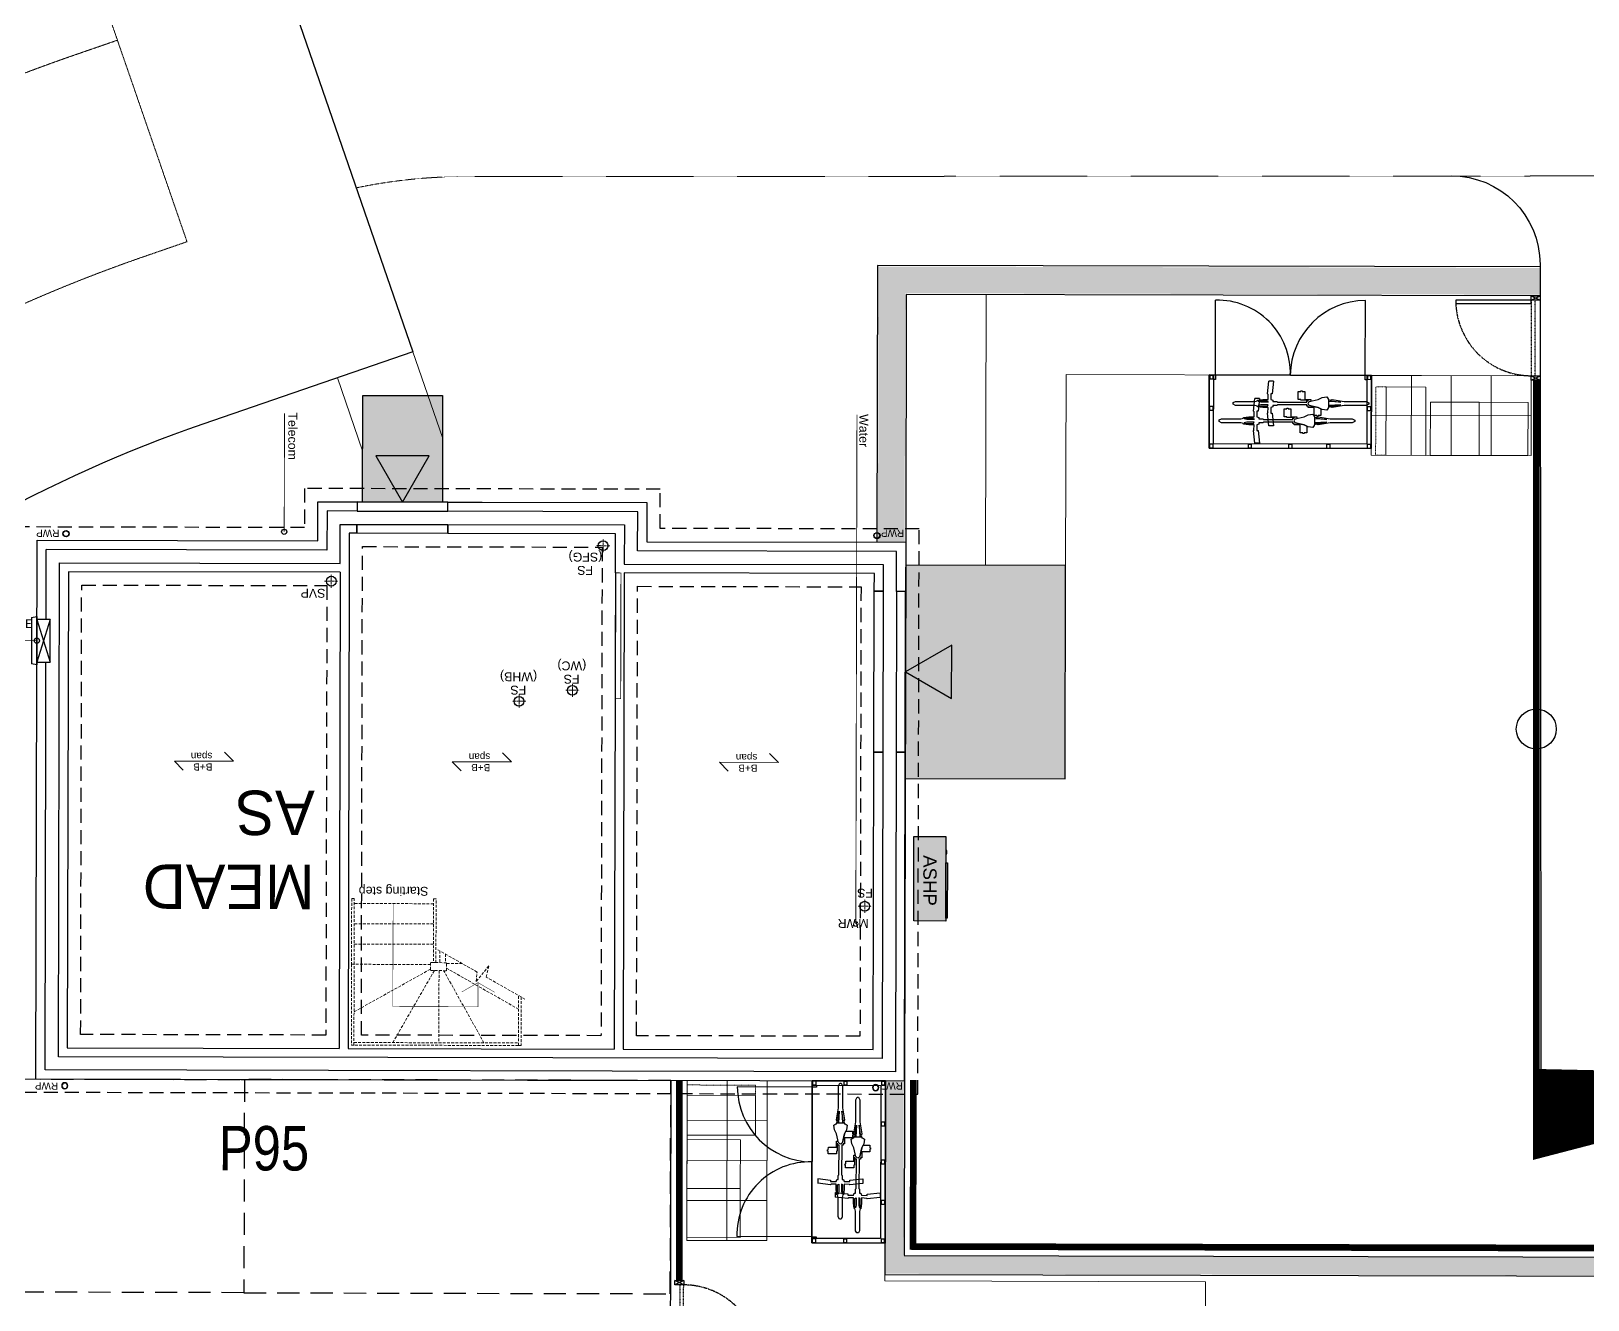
# Model space of a CAD drawing. Extents: x 287880777 to 288144713, y 62793326 to 63089570.
# Drawn here: x 288097108 to 288114633, y 62875097 to 62889380 of the extents above; entities that cross this region are included whole.
import ezdxf

# ---------------------------------------------------------------- set-up
doc = ezdxf.new("R2010")
doc.units = 0
doc.set_wipeout_variables(frame=1)
for name, pattern in [('CENTER', [2, 1.25, -0.25, 0.25, -0.25]), ('CENTER2', [28.574999999999996, 19.05, -3.174999999999999, 3.174999999999999, -3.174999999999999]), ('Dash', [6.349999999999998, 3.174999999999999, -3.174999999999999]), ('DASHED', [1.4, 0.7, -0.7]), ('DASHED2', [0.375, 0.25, -0.125]), ('HIDDEN', [9.524999999999999, 6.349999999999999, -3.174999999999999])]:
    doc.linetypes.add(name, pattern=pattern)
doc.layers.get('0').update_dxf_attribs({"color": 252})
for name, color, linetype, lineweight in [('EXP - HIGHWAY CENTRELINE', 3, 'CENTER2', 18), ('EXP - HIGHWAY CHANNEL', 4, 'DASHED2', 9), ('EXP - HIGHWAY FOOTWAY', 3, 'Continuous', 25), ('EXP - PRIVATE CHANNEL', 3, 'DASHED2', 9), ('NAR BIN STORAGE', 2, 'Continuous', 0), ('NAR CBF', 34, 'FENCELINE2', 0), ('NAR M4(2)', 94, 'Continuous', 30), ('NAR PATHS', 3, 'Continuous', 0), ('Wain-Text', 2, 'Continuous', 25)]:
    doc.layers.add(name, color=color, linetype=linetype, lineweight=lineweight)
for name, color, linetype in [('NAR DETAIL', 2, 'Continuous'), ('NAR EXTERNAL WALLS', 2, 'Continuous'), ('NAR PARKING', 7, 'DASHED2'), ('NAR PATIO', 3, 'Continuous'), ('NAR PRIVATE DRIVE', 6, 'Continuous'), ('NAR PRIVATE PATH HATCH', 8, 'Continuous'), ('Wain-Drainage Foul', 6, 'Continuous'), ('Wain-Drainage Foul Text', 2, 'Continuous'), ('Wain-Electrics', 3, 'Continuous'), ('Wain-Foundation acessories', 9, 'Continuous'), ('Wain-Foundation Line', 9, 'Continuous'), ('Wain-Meter box', 9, 'Continuous'), ('Wain-RWP', 9, 'Continuous'), ('Wain-Services Run (Electric)', 10, 'Continuous'), ('Wain-Services Run (Telecom)', 190, 'Continuous'), ('Wain-Stair 1', 2, 'Continuous'), ('Wain-Stair numbers', 9, 'Continuous'), ('Wain-Wall (External)', 4, 'Continuous')]:
    doc.layers.add(name, color=color, linetype=linetype)
for name, color, linetype, true_color in [('NAR DOOR OPENINGS', 140, 'Continuous', 0x00bfff), ('NAR EV CHARGING POINT', 3, 'Continuous', 0x00ff00), ('NAR HOUSE TYPE NAMES', 1, 'Continuous', 0xff0000), ('RL-Fittings', 252, 'Continuous', 0x8f8f8e), ('Wain-Services Run (Water', 145, 'Continuous', 0x3481b8)]:
    doc.layers.add(name, color=color, linetype=linetype, true_color=true_color)
for name, color, linetype, lineweight, true_color in [('NAR Retaining Wall', 222, 'Continuous', 13, 0xcc0099), ('Wain-Mains Water Riser', 152, 'Continuous', 25, 0x2776bb), ('Wain-Mains Water Riser Text', 152, 'Continuous', 25, 0x2776bb)]:
    doc.layers.add(name, color=color, linetype=linetype, lineweight=lineweight, true_color=true_color)
doc.styles.add('DD Arial Narrow', font='ARIALN.TTF', dxfattribs={"height": 100})
doc.styles.get("Standard").update_dxf_attribs({"font": 'arial.ttf'})
doc.styles.add('XREF - ARCHITECT LAYOUT$0$DD Arial Narrow', font='ARIALN.TTF', dxfattribs={"height": 100})
doc.linetypes.add('FENCELINE2', pattern='A,0.25,-0.1,[132,ltypeshp.shx,S=0.1,R=0,X=-0.1,Y=0],-0.1,1', length=1.45)

# ---------------------------------------------------------------- blocks, each defined once
blk = doc.blocks.new('Drainage Pipe')
at = {"linetype": 'CENTER', "lineweight": 13, "ltscale": 20}
for p, q in [((-41681.459430933, 78686.65445518494), (-41831.4594309479, 78686.65445512533)), ((-41756.4594309479, 78761.65445518494), (-41756.4594309479, 78611.65445518494))]:
    blk.add_line(p, q, dxfattribs=at)
blk.add_circle((-41756.4594309479, 78686.65445512533), 55.00000000006366)
blk = doc.blocks.new('Span symbol - Beam & block')
at = {"linetype": 'Continuous', "lineweight": 13}
for p, q in [((-5442.264063492417, 71890.44009524582), (-5341.760842084885, 71789.9368737936)), ((-5341.760842084885, 71789.9368737936), (-6006.693547412753, 71789.9368737936)), ((-6006.693547412753, 71789.9368737936), (-5906.19032600522, 71689.43365240097))]:
    blk.add_line(p, q, dxfattribs=at)
at = {"insert": (-5769.568367272615, 71895.61102944613), "char_height": 80.00000000000001, "attachment_point": 1, "line_spacing_factor": 0.9}
blk.add_mtext('B+B\\Pspan', dxfattribs=at)
blk = doc.blocks.new('ASHP')
at = {"transparency": 33554457}
h = blk.add_hatch(color=256, dxfattribs=at)
h.dxf.hatch_style = 1
h.paths.add_polyline_path([(548853.0442962646, -2505.582506261766), (548853.044296205, -2865.582506269216), (547903.0442962646, -2865.582506261766), (547903.0442962646, -2505.582506261766)])
at = {"flags": 128}
blk.add_lwpolyline([(548853.0442962646, -2505.582506261766), (548853.044296205, -2865.582506269216), (547903.0442962646, -2865.582506261766), (547903.0442962646, -2505.582506261766)], close=True, dxfattribs=at)
for points in [[(548098.0442962646, -2495.582506261766), (548058.044296205, -2495.582506269217), (548058.0442962646, -2505.582506269217), (548098.0442962646, -2505.582506261766)], [(548198.7689457536, -2488.307402215898), (548821.245914042, -2488.307402215898), (548821.245914042, -2505.582506261766), (548198.7689458132, -2505.582506269217)]]:
    blk.add_lwpolyline(points, close=True)
at = {"layer": 'Wain-Electrics', "lineweight": 0, "insert": (548112.3556963205, -2609.34324207902), "char_height": 150, "width": 2397.383842034544, "attachment_point": 1, "line_spacing_factor": 0.8999999999999998}
blk.add_mtext('\\A1;ASHP ', dxfattribs=at)
at = {"layer": 'Wain-Text', "lineweight": 0, "insert": (548112.3556963205, -2609.34324207902), "char_height": 150, "width": 2397.383842034544, "attachment_point": 1, "line_spacing_factor": 0.8999999999999998}
blk.add_mtext('\\A1;ASHP ', dxfattribs=at)
blk = doc.blocks.new('RWP')
for radius in [35, 31.5]:
    blk.add_circle((35, 35), radius)
blk = doc.blocks.new('Stairs (Subs)')
at = {"layer": 'Wain-Stair 1', "color": 9, "linetype": 'HIDDEN', "lineweight": 9, "ltscale": 5}
for p, q in [((42.47012724863816, 1543.270228706064, -1.5472717722e-06), (42.47012724863816, 2089.9190148379, -1.5472717722e-06)), ((71.47012724863816, 2089.9190148379, -1.5472717722e-06), (1923.470127248645, 2089.9190148379, -1.5472717722e-06)), ((71.47012724863816, 2089.9190148379, -1.5472717722e-06), (71.47012724863816, 1526.913158896324, -1.5472717722e-06)), ((1923.470127248645, 2060.9190148379, -1.5472717722e-06), (71.47012724863816, 2060.9190148379, -1.5472717722e-06)), ((459.8549019955062, 2060.9190148379, -1.5472717722e-06), (914.2350333086179, 1249.4190148379, -1.5472717722e-06)), ((967.4701272486382, 1249.4190148379, -1.5472717722e-06), (967.4701272486382, 2060.9190148379, -1.5472717722e-06)), ((1485.514059204997, 2060.9190148379, -1.5472717722e-06), (1020.163542252481, 1249.4190148379, -1.5472717722e-06)), ((1923.470127248645, 2089.9190148379, -1.5472717722e-06), (1923.470127248638, 1179.9190148379, -1.5472717722e-06)), ((1952.470127248638, 1179.9190148379, -1.5472717722e-06), (1952.470127248645, 2089.9190148379, -1.5472717722e-06)), ((71.47012724863816, 1681.11057151721, -1.5472717722e-06), (882.970127248638, 1221.698698511233, -1.5472717722e-06)), ((1923.470127248638, 1715.108475072042, -1.5472717722e-06), (1062.970127248638, 1232.394156808203, -1.5472717722e-06)), ((882.970127248638, 1249.4190148379, -1.5472717722e-06), (882.970127248638, 1159.4190148379, -1.5472717722e-06)), ((1062.970127248638, 1249.4190148379, -1.5472717722e-06), (882.970127248638, 1249.4190148379, -1.5472717722e-06)), ((1062.970127248638, 1159.4190148379, -1.5472717722e-06), (1062.970127248638, 1249.4190148379, -1.5472717722e-06)), ((705.4223474267947, 1169.9190148379, -1.5472717722e-06), (882.970127248638, 1169.9190148379, -1.5472717722e-06)), ((882.970127248638, 1159.4190148379, -1.5472717722e-06), (1062.970127248638, 1159.4190148379, -1.5472717722e-06)), ((895.9701272486382, 1062.044815916046, -1.5472717722e-06), (895.9701272486382, 1159.419014857589, -1.5472717722e-06)), ((959.970127248638, 1025.812702703004, -1.5472717722e-06), (959.970127248638, 1159.419014818211, -1.5472717722e-06)), ((1062.970127248638, 1179.9190148379, -1.5472717722e-06), (1923.470127248638, 1179.9190148379, -1.5472717722e-06)), ((1031.47012740458, 951.9190148379002, -1.5472717722e-06), (1923.470127178854, 951.9190148379002, -1.5472717722e-06)), ((1031.47012740458, 723.9190148379002, -1.5472717722e-06), (1923.470127109071, 723.9190148379002, -1.5472717722e-06)), ((1031.47012740458, 495.9190148379002, -1.5472717722e-06), (1923.470127248638, 495.9190148379002, -1.5472717722e-06))]:
    blk.add_line(p, q, dxfattribs=at)
at = {"layer": 'Wain-Stair 1', "color": 9, "linetype": 'HIDDEN', "lineweight": 9, "ltscale": 5, "elevation": -1.5472717722e-06}
for points in [[(42.47012724863816, 2089.9190148379), (71.47012724863816, 2089.9190148379)], [(1923.470127248645, 2089.9190148379), (1952.470127248645, 2089.9190148379)], [(0, 1567.224947196911), (436.6734081417543, 1320.925036126837), (407.8005487400568, 1194.064635756801), (548.6363527305493, 1370.102681841318), (539.0320674873146, 1264.117006405351), (984.970127248638, 1011.65953347916)]]:
    blk.add_lwpolyline(points, dxfattribs=at)
for points in [[(1002.470127092696, 440.9190148379003), (1031.47012740458, 440.9190148379003), (1031.47012740458, 1159.4190148379), (1002.470127092696, 1159.4190148379)], [(1923.470127022457, 440.9190148379003), (1952.470127334342, 440.9190148379003), (1952.470127560522, 1179.9190148379), (1923.470127248638, 1179.9190148379)]]:
    blk.add_lwpolyline(points, close=True, dxfattribs=at)
at = {"layer": 'Wain-Stair numbers', "color": 253, "const_width": 5, "elevation": -1.5472717722e-06}
for points in [[(528.220127248638, 1382.970755595332), (528.220127248638, 1655.1690148379), (1486.220127196046, 1655.1690148379), (1486.220127196046, 495.9190148379002)], [(342.2000611272488, 1490.369490845183), (342.2000611272488, 1490.369490845183), (528.220127248638, 1382.970755595332), (714.240193369971, 1490.36949084518), (714.240193369971, 1490.36949084518)]]:
    blk.add_lwpolyline(points, dxfattribs=at)
at = {"layer": 'Wain-Stair numbers', "color": 9, "insert": (1481.274965390992, 406.3970022920275, -1.5472717722e-06), "char_height": 100, "width": 1584.268984976361, "attachment_point": 2, "line_spacing_factor": 0.9}
blk.add_mtext('Starting step ', dxfattribs=at)
blk = doc.blocks.new('Wall mounted meter - Electric (Plan)')
blk.add_wipeout([(-7156.625323292308, 85114.9913769792), (-7156.62537313512, 84634.99139303104), (-7006.625373135121, 84634.9913725477), (-7006.62532329231, 85114.99135649586)])
for p, q in [((-7216.625320288084, 85136.99138517254), (-7216.625376139344, 84612.99140122435)), ((-7216.625320288084, 85136.99138517254), (-7156.625318922528, 85146.9913769792)), ((-7156.625318922528, 85146.9913769792), (-7156.625377504901, 84602.99139303103)), ((-7006.62532329231, 85114.99135649586), (-7156.625323292309, 85114.9913769792)), ((-7006.625373135121, 84634.99137254768), (-7006.62532329231, 85114.99135649586)), ((-7156.625377504901, 84602.99139303103), (-7216.625376139344, 84612.99140122435)), ((-7156.62537313512, 84634.99139303101), (-7006.625373135121, 84634.99137254768))]:
    blk.add_line(p, q)
at = {"color": 9}
for p, q in [((-7006.62532329231, 85114.99135649586), (-7156.62537313512, 84634.99139303101)), ((-7156.625323292309, 85114.9913769792), (-7006.625373135121, 84634.99137254768))]:
    blk.add_line(p, q, dxfattribs=at)
at = {"lineweight": 0, "insert": (-7368.408630697416, 85116.81209780714), "char_height": 100, "width": 133.8051338592604, "attachment_point": 1, "line_spacing_factor": 0.8999999999999998}
blk.add_mtext('\\A1;\\pi78.42052,t378.42052;{\\fCalibri|b0|i0|c0|p34;E}', dxfattribs=at)
blk = doc.blocks.new('A$Cee92f38c')
at = {"layer": 'NAR M4(2)', "ltscale": 10, "transparency": 33554585}
h = blk.add_hatch(color=256, dxfattribs=at)
h.dxf.hatch_style = 1
h.paths.add_polyline_path([(0, 1.199999999997089), (0.900000000023283, 1.199999999997089), (0.900000000023283, 0), (0, 0)])
at = {"layer": 'NAR M4(2)', "ltscale": 0.25}
blk.add_lwpolyline([(0, 1.199999999997089), (0, 0), (0.900000000023283, 0), (0.900000000023283, 1.199999999997089)], close=True, dxfattribs=at)
blk = doc.blocks.new('A$C3d9247a0')
at = {"layer": 'NAR DOOR OPENINGS', "transparency": 33554610}
h = blk.add_hatch(color=256, dxfattribs=at)
h.dxf.hatch_style = 1
h.paths.add_polyline_path([(450.000000023283, 1200), (150.000000023283, 680.3847577273845), (750.000000023283, 680.3847577273845)])
at = {"layer": 'NAR DOOR OPENINGS'}
blk.add_lwpolyline([(450.000000023283, 1200), (150.000000023283, 680.3847577273845), (750.000000023283, 680.3847577273845)], close=True, dxfattribs=at)
at = {"layer": 'NAR M4(2)', "ltscale": 10, "transparency": 33554585, "xscale": -1000, "yscale": 1000, "zscale": 1000}
blk.add_blockref('A$Cee92f38c', (900.000000023283, 0), dxfattribs=at)
blk = doc.blocks.new('A$C324e72f9')
at = {"layer": 'NAR DOOR OPENINGS', "transparency": 33554610}
h = blk.add_hatch(color=256, dxfattribs=at)
h.dxf.hatch_style = 1
h.paths.add_polyline_path([(1200, 0), (900, 519.6152422726154), (1500, 519.6152422726154)])
at = {"layer": 'NAR PRIVATE PATH HATCH', "transparency": 33554597}
h = blk.add_hatch(color=256, dxfattribs=at)
h.dxf.hatch_style = 1
h.paths.add_polyline_path([(2400, 0), (0, 0), (0, 1800.000000014901), (2400, 1800.000000014901)])
at = {"layer": 'NAR DOOR OPENINGS'}
blk.add_lwpolyline([(1200, 0), (900, 519.6152422726154), (1500, 519.6152422726154)], close=True, dxfattribs=at)
at = {"layer": 'NAR PATIO'}
blk.add_lwpolyline([(2400, 0), (0, 0), (0, 1800.000000014901), (2400, 1800.000000014901)], close=True, dxfattribs=at)
blk = doc.blocks.new('A$Cfbc31330')
at = {"layer": 'RL-Fittings', "ltscale": 0.8590240837743836}
for p, q in [((0.6009605048457161, 0.4308366466648295), (0.6343533751787618, 0.4308628021681216)), ((0.6010258935857565, 0.3473544708831469), (0.6009605048457161, 0.4308366466648295)), ((0.6343468362465501, 0.4392110197222792), (0.651043271413073, 0.4392240974702873)), ((0.6343533751787618, 0.4308628021681216), (0.6343468362465501, 0.4392110197222792)), ((0.651043271413073, 0.4392240974702873), (0.6510498103452848, 0.4308758799161297)), ((0.6510498103452848, 0.4308758799161297), (0.6844426806201227, 0.4309020354194218)), ((0.6844426806201227, 0.4309020354194218), (0.6845211471081712, 0.3307234244712163)), ((1.19375346112065, 0.5608694076727261), (1.252190984145272, 0.5609151797762025)), ((1.210574134893249, 0.4022663514479064), (1.19375346112065, 0.5608694076727261)), ((1.227270570001564, 0.4022794292031904), (1.210574134893249, 0.4022663514479064)), ((1.227155289729125, 0.3311484511577873), (1.227270570001564, 0.4022794292031904)), ((1.252190984145272, 0.5609151797762025), (1.269011657917872, 0.4023121235441068)), ((1.264840818534139, 0.398134745315474), (1.260548160003963, 0.3311746066610794)), ((1.269011657917872, 0.4023121235441068), (1.260669979208614, 0.3939573670868412)), ((0, 0.2884461490102694), (0.0333797925850377, 0.3051687396655325)), ((1.30777480081e-05, 0.2717497138510225), (0, 0.2884461490102694)), ((0.0334190258290619, 0.2550794342023437), (1.30777480081e-05, 0.2717497138510225)), ((0.0333797925850377, 0.3051687396655325), (0.3005227550747804, 0.3053779835609021)), ((0.3005619883188046, 0.2552886780831614), (0.0334190258290619, 0.2550794342023437)), ((0.3005227550747804, 0.3053779835609021), (0.3088709727162495, 0.3053845224640099)), ((0.3089102059020661, 0.2552952169935452), (0.3005619883188046, 0.2552886780831614)), ((0.3088709727162495, 0.3053845224640099), (0.4591192724765279, 0.330546874924039)), ((0.4591977389645763, 0.2303682639758335), (0.3089102059020661, 0.2552952169935452)), ((0.4674805678077974, 0.3138569786169683), (0.350618599448353, 0.2970689992653206)), ((0.350618599448353, 0.2970689992653206), (0.5008799770148471, 0.3055349165078951)), ((0.4675328787998297, 0.2470712379872566), (0.3506447549443692, 0.2636761288958951)), ((0.3506447549443692, 0.2636761288958951), (0.5009192102588714, 0.255445611095638)), ((0.4591192724765279, 0.330546874924039), (0.4841704641003162, 0.3222182739191339)), ((0.4842358528403566, 0.2387360981811071), (0.4591977389645763, 0.2303682639758335)), ((0.5008799770148471, 0.3055349165078951), (0.4674805678077974, 0.3138569786169683)), ((0.5009192102588714, 0.255445611095638), (0.4675328787998297, 0.2470712379872566)), ((0.4841704641003162, 0.3222182739191339), (0.5092085779760965, 0.3305861081171315)), ((0.5092870444059372, 0.2304074971689261), (0.4842358528403566, 0.2387360981811071)), ((0.5008668992668391, 0.322231351667142), (0.5009322879486718, 0.2387491758781834)), ((0.5092020391020924, 0.3389343257294968), (0.5258788576466032, 0.3639920561836334)), ((0.5092085779760965, 0.3305861081171315), (0.5092020391020924, 0.3389343257294968)), ((0.5092935833381489, 0.2220592796147685), (0.5092870444059372, 0.2304074971689261)), ((0.5260096350684762, 0.1970277046129922), (0.5092935833381489, 0.2220592796147685)), ((0.5258788576466032, 0.3639920561836334), (0.5843229195452296, 0.3556896107329521)), ((0.5844406192773022, 0.205421694307006), (0.5260096350684762, 0.1970277046129922)), ((0.5843229195452296, 0.3556896107329521), (0.6010258935857565, 0.3473544708831469)), ((0.6011305155116135, 0.2137829896091716), (0.5844406192773022, 0.205421694307006)), ((0.6010258935857565, 0.3473544708831469), (0.6344318416086026, 0.3306841912199161)), ((0.6344318416086026, 0.3306841912199161), (0.6010258935857565, 0.3473544708831469)), ((0.634510308096651, 0.2305055802789866), (0.6011305155116135, 0.2137829896091716)), ((0.6344318416086026, 0.3306841912199161), (0.7095788776059635, 0.3140466059121536)), ((0.7095788776059635, 0.3140466059121536), (0.6344318416086026, 0.3306841912199161)), ((0.7096311885397882, 0.2472608652824419), (0.634510308096651, 0.2305055802789866)), ((0.6845211471081712, 0.3307234244712163), (0.7596551052993163, 0.3307822743154247)), ((0.7095788776059635, 0.3140466059121536), (0.7429782867548056, 0.3057245438030804)), ((0.7429782867548056, 0.3057245438030804), (0.7095788776059635, 0.3140466059121536)), ((0.7430175199988299, 0.2556352383253397), (0.7096311885397882, 0.2472608652824419)), ((0.726327623706311, 0.247273943037726), (0.7179794061230496, 0.2472674041855498)), ((0.7263407014543191, 0.2305775078639272), (0.726327623706311, 0.247273943037726)), ((0.8014746596454642, 0.2306363577154116), (0.7263407014543191, 0.2305775078639272)), ((0.7429782867548056, 0.3057245438030804), (0.7596877996693366, 0.2890411863991176)), ((0.7596877996693366, 0.2890411863991176), (0.7429782867548056, 0.3057245438030804)), ((0.7597008774173446, 0.2723447512398707), (0.7430175199988299, 0.2556352383253397)), ((0.7596551052993163, 0.3307822743154247), (0.7596681830473245, 0.3140858391561778)), ((0.7596681830473245, 0.3140858391561778), (0.7763646182138473, 0.3140989169041859)), ((0.7596877996693366, 0.2890411863991176), (0.7596943385433406, 0.28069296884496)), ((0.7596943385433406, 0.28069296884496), (0.7596877996693366, 0.2890411863991176)), ((0.7764169292058796, 0.2473131762817502), (0.7597204940393567, 0.2473000985337421)), ((0.7597204940393567, 0.2473000985337421), (0.7597270329133607, 0.2389518809213769)), ((0.7597270329133607, 0.2389518809213769), (0.8515574262710288, 0.2390238085208693)), ((0.7763646182138473, 0.3140989169041859), (0.7763776959618554, 0.2974024817522149)), ((0.7763776959618554, 0.2974024817522149), (1.143699269392527, 0.2976901920919772)), ((1.143725424888543, 0.2642973218316911), (0.7764038514578715, 0.2640096114264452)), ((0.7764038514578715, 0.2640096114264452), (0.7764169292058796, 0.2473131762817502)), ((0.8015531261335127, 0.1304577467744821), (0.8014746596454642, 0.2306363577154116)), ((0.8515574262710288, 0.2390238085208693), (0.8515639651450329, 0.2306755909667117)), ((0.8515639651450329, 0.2306755909667117), (0.8849568354780785, 0.2307017464700038)), ((0.8849568354780785, 0.2307017464700038), (0.8850353019079193, 0.1305231355145224)), ((1.143699269392527, 0.2976901920919772), (1.152040948159992, 0.3060449485928984)), ((1.152080181345809, 0.2559556431224337), (1.143725424888543, 0.2642973218316911)), ((1.152040948159992, 0.3060449485928984), (1.202130253601353, 0.3060841817932669)), ((1.202169486845377, 0.2559948763155262), (1.152080181345809, 0.2559556431224337)), ((1.202117175853345, 0.3227806169525138), (1.227155289729125, 0.3311484511577873)), ((1.202130253601353, 0.3060841817932669), (1.202117175853345, 0.3227806169525138)), ((1.202182564593385, 0.239298441214487), (1.202169486845377, 0.2559948763155262)), ((1.227233756158966, 0.2309698402095819), (1.202182564593385, 0.239298441214487)), ((1.227289336617104, 0.1600099908246193), (1.227233756158966, 0.2309698402095819)), ((1.260548160003963, 0.3311746066610794), (1.327333900670055, 0.3312269176531117)), ((1.268909455335233, 0.3144847103467327), (1.26057431549998, 0.2977817363425856)), ((1.26057431549998, 0.2977817363425856), (1.352404708857648, 0.2978536639348022)), ((1.260600470995996, 0.2643888660240918), (1.352430864353664, 0.2644607936163084)), ((1.268961766327265, 0.2476989697679528), (1.260600470995996, 0.2643888660240918)), ((1.327412367158103, 0.2310483067049063), (1.260626626492012, 0.230995995712874)), ((1.260626626492012, 0.230995995712874), (1.260675668017938, 0.168384363882069)), ((1.385784501442685, 0.3145762545973412), (1.268909455335233, 0.3144847103467327)), ((1.385836812434718, 0.2477905139603536), (1.268961766327265, 0.2476989697679528)), ((1.327333900670055, 0.3312269176531117), (1.394126180151943, 0.3229310110473307)), ((1.394191568891983, 0.2394488352583721), (1.327412367158103, 0.2310483067049063)), ((1.352404708857648, 0.2978536639348022), (1.385791040316689, 0.3062280369922519)), ((1.352430864353664, 0.2644607936163084), (1.385830273560713, 0.2561387315145112)), ((1.394126180151943, 0.3229310110473307), (1.394132719025947, 0.3145827934422414)), ((1.394132719025947, 0.3145827934422414), (1.427532128174789, 0.3062607313404442)), ((1.427571361477021, 0.2561714259136352), (1.394185030017979, 0.2477970528052538)), ((1.394185030017979, 0.2477970528052538), (1.394191568891983, 0.2394488352583721)), ((1.427532128174789, 0.3062607313404442), (1.669630437972955, 0.3064503586865612)), ((1.669669671216979, 0.2563610532088205), (1.427571361477021, 0.2561714259136352)), ((1.669630437972955, 0.3064503586865612), (1.698055825312621, 0.2922654849026003)), ((1.698072802624665, 0.2705904388058116), (1.669669671216979, 0.2563610532088205)), ((1.698055825312621, 0.2922654849026003), (1.698072802624665, 0.2705904388058116)), ((0.8349459964665584, 0.1304839022704982), (0.8015531261335127, 0.1304577467744821)), ((0.8349525353405624, 0.1221356847163406), (0.8349459964665584, 0.1304839022704982)), ((0.8516489704488776, 0.1221487624206929), (0.8349525353405624, 0.1221356847163406)), ((0.8850353019079193, 0.1305231355145224), (0.8516424316330812, 0.1304969800257822)), ((0.8516424316330812, 0.1304969800257822), (0.8516489704488776, 0.1221487624206929)), ((1.194020704890135, 0.0013677013557754), (1.210592901450581, 0.1599969130766112)), ((1.194192770868539, 0), (1.252630293951369, 4.57721471321e-05)), ((1.210592901450581, 0.1599969130766112), (1.227289336617104, 0.1600099908246193)), ((1.269030424475204, 0.1600426851728116), (1.252458227914758, 0.0014134734519757)), ((1.260675668017938, 0.168384363882069), (1.269030424475204, 0.1600426851728116))]:
    blk.add_line(p, q, dxfattribs=at)

msp = doc.modelspace()

# ---------------------------------------------------------------- linework, layer by layer
at = {"layer": 'EXP - HIGHWAY CENTRELINE', "ltscale": 0.15, "flags": 128}
msp.add_lwpolyline([(288098079.9287174, 62889278.03846291), (288097607.2956193, 62889114.88836381, 0.0891162282511871), (288091434.7812597, 62885661.02497854), (288084524.0269697, 62879981.53987198)], format="xyb", dxfattribs=at)
at = {"layer": 'EXP - HIGHWAY CHANNEL', "ltscale": 2.5, "flags": 128}
msp.add_lwpolyline([(288097296.8082418, 62891546.67733247), (288098863.0491927, 62887009.39959319)], dxfattribs=at)
msp.add_lwpolyline([(288098863.0491927, 62887009.39959319), (288098390.4160945, 62886846.24949408, 0.0891162282511873), (288092958.603458, 62883806.849715), (288091566.8984885, 62882663.10081068, 0.329238620416834), (288089825.5396644, 62875750.08713949, -0.1455797416197447), (288091103.6728994, 62863040.95941406), (288086354.2103957, 62838197.62359195, 0.43696110023623), (288091577.712053, 62831108.46827963, 0.011712115196631), (288096131.6276395, 62830704.67454384), (288096163.4437134, 62830702.60309857)], format="xyb", dxfattribs=at)
at = {"layer": 'EXP - HIGHWAY FOOTWAY', "flags": 128}
msp.add_lwpolyline([(288098534.740237, 62894089.81011993), (288101406.1819804, 62885771.46759784)], dxfattribs=at)
msp.add_lwpolyline([(288101406.1819804, 62885771.46759784), (288099043.0164906, 62884955.71710264, 0.0891162282511876), (288094228.4552899, 62882261.70366206), (288092836.7503204, 62881117.95475772, 0.3292386204168391), (288091675.8444377, 62876509.27897693, -0.1455797416197452), (288093068.0967114, 62862665.40770458), (288088318.6342078, 62837822.07188249, 0.436961100236199), (288091800.968646, 62833095.96834094, 0.011712115196632), (288096261.5662901, 62832700.44906694), (288098289.1568871, 62832568.43897102), (288097717.4268242, 62823787.03106935), (288095689.8362273, 62823919.04116529, -0.0309804335240723), (288082868.834557, 62825555.54828004), (288079820.9554998, 62826138.23119355, 0.0249614803121463), (288070373.6152209, 62827459.78667197, -0.0249614803121463)], format="xyb", dxfattribs=at)
at = {"layer": 'EXP - PRIVATE CHANNEL', "ltscale": 2.5, "flags": 128}
msp.add_lwpolyline([(288100769.3231389, 62887616.39793431, -0.051275463026437), (288101990.1985199, 62887742.63204586), (288125444.6582202, 62887755.97957136, -0.2982166266985986), (288128193.1788434, 62889557.54399816), (288129704.2005654, 62889558.71126376)], format="xyb", dxfattribs=at)
at = {"layer": 'NAR BIN STORAGE', "linetype": 'Dash', "ltscale": 0.025}
for points in [[(288112360.4292591, 62885374.90565957), (288112245.4295562, 62885375.16709496), (288112243.6790758, 62884605.16908468), (288112358.6787786, 62884604.90764929)], [(288105263.3338131, 62877399.61715995), (288105263.6166396, 62877514.61681217), (288104493.6189682, 62877516.51052015), (288104493.3361417, 62877401.51086794)]]:
    msp.add_lwpolyline(points, dxfattribs=at)
at = {"layer": 'NAR BIN STORAGE'}
for points in [[(288112358.6787786, 62884604.90764929), (288112360.4292591, 62885374.90565957), (288112810.4280962, 62885373.88265152), (288112808.6776158, 62884603.88464123)], [(288112858.6774865, 62884603.77097368), (288112860.0414973, 62885203.76942321), (288113410.0400761, 62885202.51908003), (288113408.6760653, 62884602.52063049)], [(288113408.6760653, 62884602.52063049), (288113410.0400761, 62885202.51908003), (288113960.0386548, 62885201.26873685), (288113958.6746441, 62884601.27028731)], [(288104493.3361417, 62877401.51086794), (288105263.3338131, 62877399.61715995), (288105262.2271006, 62876949.61852086), (288104492.2294293, 62876951.51222883)], [(288104492.1064612, 62876901.51238003), (288105092.1046466, 62876900.03676344), (288105090.7519981, 62876350.03842677), (288104490.7538127, 62876351.51404336)], [(288104490.7538127, 62876351.51404336), (288105090.7519981, 62876350.03842677), (288105089.3993496, 62875800.0400901), (288104489.4011641, 62875801.51570669)]]:
    msp.add_lwpolyline(points, close=True, dxfattribs=at)
at = {"layer": 'NAR CBF', "ltscale": 1200, "transparency": 33554687, "const_width": 75}
for points in [[(288114051.8361662, 62885451.07861886), (288114051.8361658, 62877595.88991073), (288117388.488327, 62877587.67907128)], [(288104406.7641505, 62875315.50994721), (288104406.764529, 62877566.70809963)], [(288107040.2510142, 62877572.84852696), (288107035.9886889, 62875697.94485134), (288117383.7888063, 62875674.42060814)]]:
    msp.add_lwpolyline(points, dxfattribs=at)
at = {"layer": 'NAR DETAIL', "flags": 128}
for points in [[(288113995.0314708, 62886351.07861889), (288113145.0314708, 62886351.07861889), (288113145.0314708, 62886313.07861889), (288113995.0314708, 62886313.07861889)], [(288114095.0314708, 62886351.07861889), (288113995.0314708, 62886351.07861889), (288113995.0314708, 62886401.07861886), (288114095.0314708, 62886401.07861884)], [(288114095.0314707, 62885451.07861886), (288113995.0314707, 62885451.07861886), (288113995.0314707, 62885501.07861889), (288114095.0314707, 62885501.07861889)], [(288104354.2133304, 62875315.63918907), (288104454.213028, 62875315.39325296), (288104454.09006, 62875265.39340415), (288104354.0903624, 62875265.63934025)]]:
    msp.add_lwpolyline(points, close=True, dxfattribs=at)
for points in [[(288113995.0314708, 62886401.07861886), (288114095.0314708, 62886351.07861889)], [(288113995.0314708, 62886351.07861889), (288114095.0314708, 62886401.07861884)], [(288113995.0314707, 62885501.07861889), (288114095.0314707, 62885451.07861886)], [(288113995.0314707, 62885451.07861886), (288114095.0314707, 62885501.07861889)], [(288104454.213028, 62875315.39325296), (288104354.0903624, 62875265.63934025)], [(288104454.09006, 62875265.39340415), (288104354.2133304, 62875315.63918907)]]:
    msp.add_lwpolyline(points, dxfattribs=at)
at = {"layer": 'NAR DETAIL', "linetype": 'DASHED', "ltscale": 0.005, "flags": 128}
for points in [[(288113995.0314708, 62886351.07861889), (288113995.0314707, 62885501.0786189), (288114039.0314707, 62885501.0786189), (288114039.0314707, 62886351.07861889)], [(288104451.9996031, 62874415.39597475), (288104454.09006, 62875265.39340413), (288104410.0901931, 62875265.50161601), (288104407.9997362, 62874415.50418663)]]:
    msp.add_lwpolyline(points, close=True, dxfattribs=at)
at = {"layer": 'NAR DETAIL', "ltscale": 0.5}
for points in [[(288112193.8497006, 62884680.28255845), (288112195.7252211, 62885505.28042661), (288110370.729937, 62885509.42930503), (288110368.8544166, 62884684.43143687), (288112193.8497006, 62884680.28255845)], [(288106725.2238908, 62877561.2700041), (288105900.2260226, 62877563.14552446), (288105896.0771442, 62875738.15024044), (288106721.0750124, 62875736.27472006), (288106725.2238908, 62877561.2700041)]]:
    msp.add_lwpolyline(points, dxfattribs=at)
for points in [[(288112195.7252211, 62885505.28042661), (288112193.8497006, 62884680.28255845), (288110368.8544166, 62884684.43143687), (288110370.729937, 62885509.42930503)], [(288105900.2260226, 62877563.14552446), (288106725.2238908, 62877561.2700041), (288106721.0750124, 62875736.27472006), (288105896.0771442, 62875738.15024044)]]:
    msp.add_lwpolyline(points, close=True, dxfattribs=at)
at = {"layer": 'NAR DETAIL', "linetype": 'DASHED', "ltscale": 0.2}
for centre, radius, start, end in [((288113995.0314708, 62886351.07861889), 849.9999999788458, 182.4198744854172, 269.9999999965849), ((288104451.9996031, 62874415.39597475), 849.9999999788455, 2.278963338823722, 89.85908885139143)]:
    msp.add_arc(centre, radius, start, end, dxfattribs=at)
at = {"layer": 'NAR EV CHARGING POINT'}
msp.add_circle((288114051.8361661, 62881523.48426479), 225, dxfattribs=at)
at = {"layer": 'NAR EXTERNAL WALLS'}
for points in [[(288114094.7804109, 62886725.9663615), (288106636.1229561, 62886742.92255333), (288106629.019024, 62883626.67179351)], [(288114095.0315737, 62886400.96495068), (288106960.3812349, 62886417.18455865), (288106954.0181841, 62883625.93295444)], [(288106725.2242587, 62877561.43741308), (288106720.2733973, 62875383.66177091), (288117383.0727007, 62875359.42142211)], [(288106940.2237031, 62877560.9486426), (288106935.7616122, 62875598.17244487), (288117383.5614712, 62875574.42086654)]]:
    msp.add_lwpolyline(points, dxfattribs=at)
at = {"layer": 'NAR PARKING', "ltscale": 1000}
for points in [[(288099503.1346662, 62875177.85256572), (288094703.1493301, 62875189.71731675), (288094709.0817056, 62877589.70998484), (288099509.0670418, 62877577.8452338)], [(288099503.1346662, 62875177.85256572), (288104303.1200024, 62875165.98781468), (288104309.052378, 62877565.98048277), (288099509.0670418, 62877577.8452338)]]:
    msp.add_lwpolyline(points, close=True, dxfattribs=at)
at = {"layer": 'NAR PATHS'}
for points in [[(288114095.0315737, 62886400.96495068), (288107860.3732541, 62886415.13855541), (288107853.4231988, 62883366.38828806)], [(288100555.4424041, 62885477.79741949), (288100839.5698327, 62884654.70244371), (288100838.2961872, 62884079.87409499), (288101738.2753316, 62884077.7913374), (288101739.9572101, 62884804.54681831), (288101406.1819804, 62885771.46759774)], [(288114095.7271013, 62885500.96104383), (288108758.3192572, 62885513.09487782), (288108753.4208732, 62883364.34227209)], [(288112645.7240582, 62885504.25741854), (288112643.6780421, 62884604.25974419)], [(288113095.7228954, 62885503.23441049), (288113093.6768793, 62884603.23673613)], [(288113545.7217326, 62885502.21140244), (288113543.6757165, 62884602.21372808)], [(288112194.702213, 62885055.28158943), (288113994.6975617, 62885051.1895572)], [(288097706.9060285, 62877581.93757521), (288097706.9064129, 62877582.10667853)], [(288098606.9036964, 62877579.88875942), (288098606.9040872, 62877580.06066256)], [(288104943.7405754, 62877565.40365649), (288104939.3137256, 62875765.4091001)], [(288105392.632502, 62877114.29830495), (288104492.6352238, 62877116.51172983)], [(288105391.5257896, 62876664.29966585), (288104491.5285114, 62876666.51309075)], [(288105390.4190772, 62876214.30102677), (288104490.421799, 62876216.51445165)], [(288110322.4015597, 62872189.7018061), (288110330.0532465, 62875300.94239699), (288106720.0917946, 62875309.82062223), (288106720.2733973, 62875383.66177091)]]:
    msp.add_lwpolyline(points, dxfattribs=at)
for points in [[(288112193.679205, 62884605.28275225), (288112195.7252211, 62885505.28042661), (288113995.7205697, 62885501.18839438), (288113993.6745536, 62884601.19072001)], [(288104493.7419363, 62877566.51036893), (288105393.7392145, 62877564.29694404), (288105389.3123647, 62875764.30238766), (288104489.3150865, 62875766.51581255)]]:
    msp.add_lwpolyline(points, close=True, dxfattribs=at)
at = {"layer": 'NAR PRIVATE DRIVE'}
msp.add_lwpolyline([(288113094.1902477, 62887752.85798942), (288113094.1902477, 62887752.85798942, -0.4141538947195938), (288114094.7590315, 62886753.63095625), (288114101.7976354, 62877645.76711684), (288117388.6248885, 62877637.67888662), (288117398.6334885, 62881761.90251244), (288124500.1136759, 62881744.64285568), (288124514.7225282, 62887755.45036111)], format="xyb", dxfattribs=at)
msp.add_lwpolyline([(288091399.7817051, 62877596.29554119), (288104309.0544867, 62877566.90799625), (288104300.9357648, 62874265.76704289), (288092462.1197303, 62874294.88305377)], dxfattribs=at)
at = {"layer": 'NAR Retaining Wall', "linetype": 'Continuous', "ltscale": 250, "const_width": 300}
msp.add_lwpolyline([(288114094.9059942, 62886563.46314869), (288106798.2545972, 62886580.05104291), (288106791.5211138, 62883626.30338937)], dxfattribs=at)
at = {"layer": 'NAR Retaining Wall', "linetype": 'DASHED', "ltscale": 250, "const_width": 200}
msp.add_lwpolyline([(288106832.723981, 62877561.19302783), (288106828.0175048, 62875490.91710804), (288117176.4420152, 62875467.39144521)], dxfattribs=at)
at = {"layer": 'RL-Fittings', "ltscale": 0.8590240837743836}
for p, q in [((288110440.7287189, 62885509.27017023), (288110442.645264, 62886351.77592254)), ((288112125.7402291, 62885505.4395259), (288112127.6567742, 62886347.94527821)), ((288105900.0669233, 62877493.16053258), (288105057.561171, 62877495.0770776)), ((288105896.236279, 62875808.1490224), (288105053.7305267, 62875810.06556742))]:
    msp.add_line(p, q, dxfattribs=at)
at = {"layer": 'RL-Fittings', "ltscale": 0.8590240837743836, "flags": 128}
for points in [[(288112125.7412663, 62885505.43952564), (288112195.7252211, 62885505.28042661), (288112193.8497006, 62884680.28255845), (288110368.8544166, 62884684.43143687), (288110370.729937, 62885509.42930503), (288110420.7298078, 62885509.31563713)], [(288112145.7412146, 62885505.39405847), (288112143.9634977, 62884730.39609717), (288110418.9679554, 62884734.31763979), (288110420.7298078, 62885509.31563715)], [(288105900.0669236, 62877493.16156975), (288105900.2260226, 62877563.14552446), (288106725.2238908, 62877561.2700041), (288106721.0750124, 62875736.27472006), (288105896.0771442, 62875738.15024044), (288105896.1908121, 62875788.15011123)], [(288105900.1123908, 62877513.16151807), (288106675.110352, 62877511.38380119), (288106671.1888095, 62875786.38825876), (288105896.190812, 62875788.15011124)]]:
    msp.add_lwpolyline(points, dxfattribs=at)
for points in [[(288110415.6275196, 62885464.3271202), (288110415.718454, 62885504.32701685), (288110375.7185573, 62885504.41795116), (288110375.627623, 62885464.41805452), (288110415.6275196, 62885464.3271202)], [(288110440.6160882, 62885459.27029917), (288110420.6161399, 62885459.31576633), (288110420.7298078, 62885509.31563713), (288110440.7297561, 62885509.27016997), (288110440.6160882, 62885459.27029917)], [(288112145.6275467, 62885455.39418767), (288112125.6275984, 62885455.43965483), (288112125.7412663, 62885505.43952564), (288112145.7412146, 62885505.39405847), (288112145.6275467, 62885455.39418767)], [(288112190.6229329, 62885460.29190971), (288112190.7138672, 62885500.29180635), (288112150.7139706, 62885500.38274067), (288112150.6230362, 62885460.38284403), (288112190.6229329, 62885460.29190971)], [(288110414.8298182, 62885113.4367903), (288110414.9207525, 62885153.43668694), (288110374.9208559, 62885153.52762127), (288110374.8299215, 62885113.52772463), (288110414.8298182, 62885113.4367903)], [(288112189.8252315, 62885109.40157981), (288112189.9161658, 62885149.40147646), (288112149.9162691, 62885149.49241077), (288112149.8253348, 62885109.49251413), (288112189.8252315, 62885109.40157981)], [(288110413.8656671, 62884689.32912284), (288110413.9566014, 62884729.32901948), (288110373.9567048, 62884729.41995379), (288110373.8657705, 62884689.42005716), (288110413.8656671, 62884689.32912284)], [(288110846.990405, 62884688.34447269), (288110847.0813394, 62884728.34436932), (288110807.0814427, 62884728.43530365), (288110806.9905084, 62884688.43540701), (288110846.990405, 62884688.34447269)], [(288111302.6116563, 62884687.30867978), (288111302.7025906, 62884727.30857641), (288111262.702694, 62884727.39951074), (288111262.6117596, 62884687.39961409), (288111302.6116563, 62884687.30867978)], [(288111730.7364071, 62884686.33539642), (288111730.8273414, 62884726.33529305), (288111690.8274447, 62884726.42622738), (288111690.7365104, 62884686.42633074), (288111730.7364071, 62884686.33539642)], [(288112188.8610803, 62884685.29391234), (288112188.9520147, 62884725.29380899), (288112148.952118, 62884725.3847433), (288112148.8611837, 62884685.38484667), (288112188.8610803, 62884685.29391234)], [(288105945.2145395, 62877558.04323627), (288105905.2146429, 62877558.1341706), (288105905.1237086, 62877518.13427396), (288105945.1236052, 62877518.04333964), (288105945.2145395, 62877558.04323627)], [(288106296.1048694, 62877557.24553487), (288106256.1049728, 62877557.33646918), (288106256.0140384, 62877517.33657255), (288106296.0139351, 62877517.24563823), (288106296.1048694, 62877557.24553487)], [(288106720.2125369, 62877556.28138381), (288106680.2126402, 62877556.37231812), (288106680.1217059, 62877516.37242148), (288106720.1216026, 62877516.28148716), (288106720.2125369, 62877556.28138381)], [(288105950.1122615, 62877513.04785016), (288105950.0667944, 62877493.04790184), (288105900.0669236, 62877493.16156975), (288105900.1123908, 62877513.16151807), (288105950.1122615, 62877513.04785016)], [(288106719.1710528, 62877098.15671051), (288106679.1711562, 62877098.24764483), (288106679.0802219, 62877058.24774819), (288106719.0801185, 62877058.15681388), (288106719.1710528, 62877098.15671051)], [(288106718.1977694, 62876670.03195967), (288106678.1978728, 62876670.122894), (288106678.1069385, 62876630.12299736), (288106718.1068351, 62876630.03206304), (288106718.1977694, 62876670.03195967)], [(288106717.1619766, 62876214.41070847), (288106677.1620799, 62876214.5016428), (288106677.0711456, 62876174.50174615), (288106717.0710423, 62876174.41081184), (288106717.1619766, 62876214.41070847)], [(288105946.2361501, 62875808.03639165), (288105946.1906829, 62875788.03644334), (288105896.1908121, 62875788.15011123), (288105896.2362792, 62875808.15005956), (288105946.2361501, 62875808.03639165)], [(288105941.1793291, 62875783.04782304), (288105901.1794324, 62875783.13875737), (288105901.088498, 62875743.13886072), (288105941.0883947, 62875743.04792641), (288105941.1793291, 62875783.04782304)], [(288106292.0696589, 62875782.25012163), (288106252.0697623, 62875782.34105595), (288106251.9788279, 62875742.34115932), (288106291.9787246, 62875742.25022499), (288106292.0696589, 62875782.25012163)], [(288106716.1773264, 62875781.28597056), (288106676.1774297, 62875781.37690489), (288106676.0864955, 62875741.37700825), (288106716.0863921, 62875741.28607392), (288106716.1773264, 62875781.28597056)]]:
    msp.add_lwpolyline(points, close=True, dxfattribs=at)
at = {"layer": 'RL-Fittings', "ltscale": 0.8590240837743836}
for centre, radius, start, end in [((288110462.8575167, 62885531.29754288), 820.7273034507728, 358.3282998069608, 91.41118120882857), ((288112131.7056953, 62885499.44791274), 848.5070258806674, 90.27340667968178, 179.4660734113236), ((288105906.0585365, 62877499.12599878), 848.5070258806674, 180.2734062527998, 269.4660729685433), ((288105874.2089063, 62875830.27782008), 820.7273034507728, 88.32829943006914, 181.4111798865043)]:
    msp.add_arc(centre, radius, start, end, dxfattribs=at)
at = {"layer": 'Wain-Foundation Line', "linetype": 'HIDDEN', "ltscale": 25, "elevation": 9.904394867e-07}
for points in [[(288107089.9064417, 62877413.10797914), (288107104.370638, 62883775.59153737), (288104188.8781722, 62883782.21949244), (288104189.8784467, 62884222.21835565), (288100187.3887894, 62884231.31744336), (288100186.3885149, 62883791.31858014), (288097026.3966803, 62883798.50236953), (288097011.932484, 62877436.01881132)], [(288100838.4037418, 62883577.33576821), (288103535.8967711, 62883571.20340346), (288103523.3933402, 62878071.21761616), (288100825.9003109, 62878077.34998069)], [(288097677.4116326, 62883144.52069407), (288100437.404501, 62883138.24624509), (288100425.9013445, 62878078.25932112), (288097665.9084762, 62878084.5337701)], [(288103934.895463, 62883130.29519969), (288106450.3889625, 62883124.57658506), (288106438.885806, 62878064.58966109), (288103923.3923066, 62878070.30827573)]]:
    msp.add_lwpolyline(points, close=True, dxfattribs=at)
at = {"layer": 'Wain-Mains Water Riser', "lineweight": 0}
msp.add_circle((288106392.0046842, 62879329.10898621), 25, dxfattribs=at)
at = {"layer": 'Wain-Services Run (Electric)', "const_width": 10}
msp.add_lwpolyline([(288097173.4863775, 62882518.16468315), (288096503.4641334, 62882519.68788287)], dxfattribs=at)
at = {"layer": 'Wain-Services Run (Telecom)', "const_width": 10}
msp.add_lwpolyline([(288099957.4075298, 62883744.33901307), (288099960.4413168, 62885078.83556504)], dxfattribs=at)
at = {"layer": 'Wain-Services Run (Telecom)'}
msp.add_circle((288099957.4075298, 62883744.33901307), 29.01790904520021, dxfattribs=at)
at = {"layer": 'Wain-Services Run (Water', "const_width": 10}
msp.add_lwpolyline([(288106392.0046842, 62879329.10898621), (288106405.0425584, 62885064.18468599)], dxfattribs=at)
at = {"layer": 'Wain-Wall (External)'}
for p, q in [((288100336.0471243, 62883640.97796566), (288100337.0473993, 62884080.97682866)), ((288100337.0473993, 62884080.97682866), (288100777.0462619, 62884079.97655419)), ((288100777.0462619, 62884079.97655419), (288100776.8132434, 62883977.47681905)), ((288100439.3141159, 62883978.24407504), (288100438.3138415, 62883538.24521157)), ((288100776.8132434, 62883977.47681905), (288100439.3141159, 62883978.24407504)), ((288100587.9724511, 62883387.90459652), (288100588.9727256, 62883827.90345998)), ((288100588.9727256, 62883827.90345998), (288100776.4722408, 62883827.47720666)), ((288097162.2674158, 62877583.17742752), (288097176.05529, 62883648.16175505)), ((288097176.05529, 62883648.16175508), (288100336.0471243, 62883640.97796566)), ((288097265.0001693, 62877685.44414416), (288097278.3220067, 62883545.42900099)), ((288100438.3138415, 62883538.24521157), (288097278.3220067, 62883545.42900099)), ((288097415.3407844, 62877835.10275389), (288097427.9806164, 62883395.08838593)), ((288097427.9806164, 62883395.08838593), (288100587.9724511, 62883387.90459652)), ((288100587.7451161, 62883287.9048547), (288100575.5599542, 62877927.91868844)), ((288100687.7448577, 62883287.67751959), (288100675.5596958, 62877927.69135334)), ((288103685.2371117, 62883280.86314994), (288103673.0519499, 62877920.87698367)), ((288103785.2368533, 62883280.63581483), (288103773.0516915, 62877920.64964857)), ((288106588.5444159, 62877914.24904604), (288106596.160142, 62881264.24038932)), ((288106596.160142, 62881264.24038932), (288106696.1666735, 62881264.0130388)), ((288106696.1666735, 62881264.0130388), (288106688.3236123, 62877814.02195389)), ((288103773.0516915, 62877920.64965769), (288106588.5444159, 62877914.24904604)), ((288106688.3236123, 62877814.02195389), (288097415.3407844, 62877835.10275389)), ((288106940.2421488, 62877560.94860066), (288097162.2674158, 62877583.17742752))]:
    msp.add_line(p, q, dxfattribs=at)
for points in [[(288101799.5436197, 62884077.65205271), (288100777.0462619, 62884079.97655419), (288100776.8132434, 62883977.47681905), (288101799.3106011, 62883975.15231757)], [(288101798.7422634, 62883725.15296359), (288100776.2449057, 62883727.47746507), (288100776.4722408, 62883827.47720666), (288101798.9695985, 62883825.15270518)], [(288106600.2749075, 62883074.23571218), (288106700.281439, 62883074.00836163), (288106696.1666735, 62881264.0130388), (288106596.160142, 62881264.24038932)], [(288106952.7739966, 62883073.43435592), (288106850.2742614, 62883073.6673744), (288106846.159496, 62881263.67205157), (288106948.6592311, 62881263.43903308)]]:
    msp.add_lwpolyline(points, close=True, dxfattribs=at)
for points in [[(288106851.2972694, 62883523.6662111), (288103935.8048036, 62883530.29416618), (288103936.805078, 62883970.29302964), (288101799.3106011, 62883975.15231757), (288101799.5436197, 62884077.65205271), (288104039.5378317, 62884072.55974629), (288104038.5375572, 62883632.56088233), (288106954.030023, 62883625.93292752), (288106952.7739966, 62883073.43435592), (288106850.2742614, 62883073.6673744), (288106851.2972694, 62883523.6662111)], [(288100776.4722408, 62883827.47720666), (288100776.2449057, 62883727.47746506), (288100688.7451318, 62883727.67638328), (288100687.7448577, 62883287.67751959)], [(288103685.2371117, 62883280.86314995), (288103686.2373862, 62883720.86201317), (288101798.7422634, 62883725.15296349), (288101798.9695985, 62883825.15270518)], [(288101798.9695985, 62883825.15270518), (288103786.4644629, 62883820.63441992), (288103785.4641884, 62883380.63555645), (288106700.9634443, 62883374.00758593), (288106700.281439, 62883074.00836163), (288106600.2749075, 62883074.23571218), (288106600.7295776, 62883274.23519489), (288103785.2368533, 62883280.63581484)], [(288100587.7451161, 62883287.90485472), (288097527.7530229, 62883294.86130975), (288097515.5678611, 62877934.87513361), (288100575.5599542, 62877927.91868834)], [(288106940.2421488, 62877560.94860066), (288106948.6603678, 62881263.93903179), (288106846.159496, 62881263.67205157), (288106837.9754321, 62877663.68135428), (288097265.0001693, 62877685.44414416)], [(288100675.5596958, 62877927.69135353), (288103673.0519499, 62877920.87699251)]]:
    msp.add_lwpolyline(points, dxfattribs=at)
at = {"layer": 'Wain-Wall (External)', "linetype": 'HIDDEN', "ltscale": 25, "const_width": 10}
msp.add_lwpolyline([(288103745.0190204, 62881865.22358668), (288103748.2369489, 62883280.71992882), (288103685.2371117, 62883280.86314994), (288103682.0191832, 62881865.3668078)], close=True, dxfattribs=at)

# ---------------------------------------------------------------- block references
at = {"layer": 'NAR DETAIL', "rotation": 269.8697464655956}
msp.add_blockref('ASHP', (288111157.6503679, 63428208.32815647, 9.904394867e-07), dxfattribs=at)
at = {"layer": 'NAR EV CHARGING POINT', "ltscale": 0.5}
for p, xscale, yscale, zscale, rotation in [((288112168.9507075, 62885438.68254003), 900.0000000000001, 900.0000000000001, 900.0000000000001, 179.8697460637624), ((288112011.8304021, 62885243.53082983), 900.0000000000001, 900.0000000000001, 900.0000000000001, 179.8697460637624), ((288105966.8239092, 62877536.37101094), 900, 900, 900, 269.8697460637522), ((288106161.9756194, 62877379.2507055), 900, 900, 900, 269.8697460637522)]:
    msp.add_blockref('A$Cfbc31330', p, dxfattribs=dict(at, xscale=xscale, yscale=yscale, zscale=zscale, rotation=rotation))
at = {"layer": 'NAR M4(2)', "rotation": 179.8697464655956}
msp.add_blockref('A$C3d9247a0', (288101741.0217993, 62885277.78819458), dxfattribs=at)
at = {"layer": 'NAR PATIO', "xscale": -1, "rotation": 269.8697464655956}
msp.add_blockref('A$C324e72f9', (288106947.9889792, 62880968.44046147), dxfattribs=at)
at = {"layer": 'Wain-Drainage Foul', "lineweight": 0}
for p, rotation in [((288024766.2083169, 62842010.35269791), 269.8697464655956), ((288058910.0489884, 62961969.5492244), 179.8697464655956), ((288144178.9195034, 62803054.94502944), 359.8697464655956), ((288061624.2627079, 62960740.83712845), 179.8697464655956), ((288064914.9899574, 62958310.25935012), 179.8697464655956)]:
    msp.add_blockref('Drainage Pipe', p, dxfattribs=dict(at, rotation=rotation))
at = {"layer": 'Wain-Foundation acessories', "rotation": 179.8697464655956}
for p in [(288093541.8991482, 62952964.53135363, 9.904394867e-07), (288096670.6410635, 62952957.41860644, 9.904394867e-07), (288099677.1332942, 62952950.58377642, 9.904394867e-07)]:
    msp.add_blockref('Span symbol - Beam & block', p, dxfattribs=at)
at = {"layer": 'Wain-RWP', "rotation": 179.8697464655956}
for p in [(288097536.3044284, 62883757.34306397, 9.904394867e-07), (288106664.2808407, 62883736.59191531, 9.904394867e-07)]:
    msp.add_blockref('RWP', p, dxfattribs=at)
at = {"layer": 'Wain-RWP', "xscale": -1, "rotation": 359.8697464655956}
for p in [(288097522.0157714, 62877472.07539086, 9.904394867e-07), (288106649.9921837, 62877451.3242422, 9.904394867e-07)]:
    msp.add_blockref('RWP', p, dxfattribs=at)
at = {"layer": 'Wain-Stair 1', "linetype": 'HIDDEN', "lineweight": 9, "ltscale": 5, "rotation": 179.8697464655956}
msp.add_blockref('Stairs (Subs)', (288102670.3610541, 62880050.58096135, 1.5472717722e-06), dxfattribs=at)

# ---------------------------------------------------------------- texts
at = {"layer": 'NAR HOUSE TYPE NAMES', "insert": (288100297.5936664, 62879495.20170315, -7.58480807618e-05), "char_height": 500, "attachment_point": 1, "rotation": 179.86974646559563, "style": 'DD Arial Narrow'}
msp.add_mtext_dynamic_manual_height_columns('{\\fGill Sans MT|b0|i0|c0|p34;MEAD\\PAS}', width=2588.934358452796, gutter_width=12.5, heights=[0], dxfattribs=at)
at = {"layer": 'NAR PARKING', "insert": (288100239.8509167, 62877052.83678231), "char_height": 500, "attachment_point": 3, "rotation": 359.79323957933127, "style": 'XREF - ARCHITECT LAYOUT$0$DD Arial Narrow'}
msp.add_mtext_dynamic_manual_height_columns('P95', width=1066.237747066538, gutter_width=500, heights=[0], dxfattribs=at)
at = {"layer": 'Wain-Drainage Foul Text', "char_height": 100, "attachment_point": 1, "rotation": 179.86974646559563, "line_spacing_factor": 0.9}
for s, insert in [('\\A1;\\pi-79.87722;FS\\P\\pi-183.35607;(SFG)', (288103354.4172866, 62883259.21855239)), ('\\A1;{\\fArial|b0|i0|c0|p34;SVP}', (288100421.1614089, 62883001.54399387, -7.38791152954e-05)), ('\\A1;\\pi-79.87722;FS\\P\\pi-156.13915;(WC)', (288103201.9023479, 62882034.45871882)), ('\\A1;\\pi-79.87722;FS\\P\\pi-202.72851;(WHB)', (288102601.6208661, 62881911.32305145))]:
    msp.add_mtext(s, dxfattribs=dict(at, insert=insert))
at = {"layer": 'Wain-Drainage Foul Text', "lineweight": 0, "insert": (288106505.1355523, 62879676.75720036, -1.078997417e-07), "char_height": 100, "attachment_point": 4, "rotation": 179.86974646559563, "line_spacing_factor": 0.9}
msp.add_mtext('\\A1;\\pi-79.87722;FS ', dxfattribs=at)
at = {"layer": 'Wain-Mains Water Riser Text', "lineweight": 0, "insert": (288106187.8972272, 62879285.21508359, -1.078997417e-07), "char_height": 100, "attachment_point": 3, "rotation": 179.86974646559554, "line_spacing_factor": 0.9}
msp.add_mtext('MWR', dxfattribs=at)
at = {"layer": 'Wain-RWP', "char_height": 80, "line_spacing_factor": 0.9}
for insert, attachment_point, rotation in [((288097425.6058891, 62883686.08741766, 9.904394867e-07), 1, 179.86974646559563), ((288106935.7571934, 62883766.43818136, 4.994857044e-07), 7, 179.8697464655956), ((288097411.4608826, 62877464.00843501, 9.904394867e-07), 1, 179.86974646559563), ((288106921.6121869, 62877544.3591987, 4.994857044e-07), 7, 179.8697464655956)]:
    msp.add_mtext('RWP', dxfattribs=dict(at, insert=insert, attachment_point=attachment_point, rotation=rotation))
at = {"layer": 'Wain-Services Run (Telecom)'}
msp.add_text('Telecom', height=100, rotation=269.8697447650756, dxfattribs=at).set_placement((288100003.5954359, 62885088.4832069, 1.5472717722e-06))
at = {"layer": 'Wain-Services Run (Water'}
msp.add_text('Water', height=100, rotation=269.8697447650756, dxfattribs=at).set_placement((288106432.1922278, 62885069.31276955, 2.5377112588e-06))

# ---------------------------------------------------------------- next in the draw order: block references
at = {"layer": 'Wain-Meter box', "rotation": 359.8697464655956}
msp.add_blockref('Wall mounted meter - Electric (Plan)', (288104137.1425792, 62797627.12309875), dxfattribs=at)

# ---------------------------------------------------------------- next in the draw order: linework, layer by layer
at = {"layer": 'Defpoints'}
msp.add_lwpolyline([(288106940.2421488, 62877560.9486007), (288097162.2674158, 62877583.17742752), (288097176.05529, 62883648.16175505), (288100336.0471243, 62883640.97796566), (288100337.0473993, 62884080.97682866), (288104039.5378317, 62884072.55974629), (288104038.5375572, 62883632.56088233), (288106954.030023, 62883625.93292752)], close=True, dxfattribs=at)
at = {"layer": 'Wain-Services Run (Electric)'}
msp.add_circle((288097173.4863782, 62882518.16468315), 29.01790904520021, dxfattribs=at)

doc.saveas('drawing.dxf')
